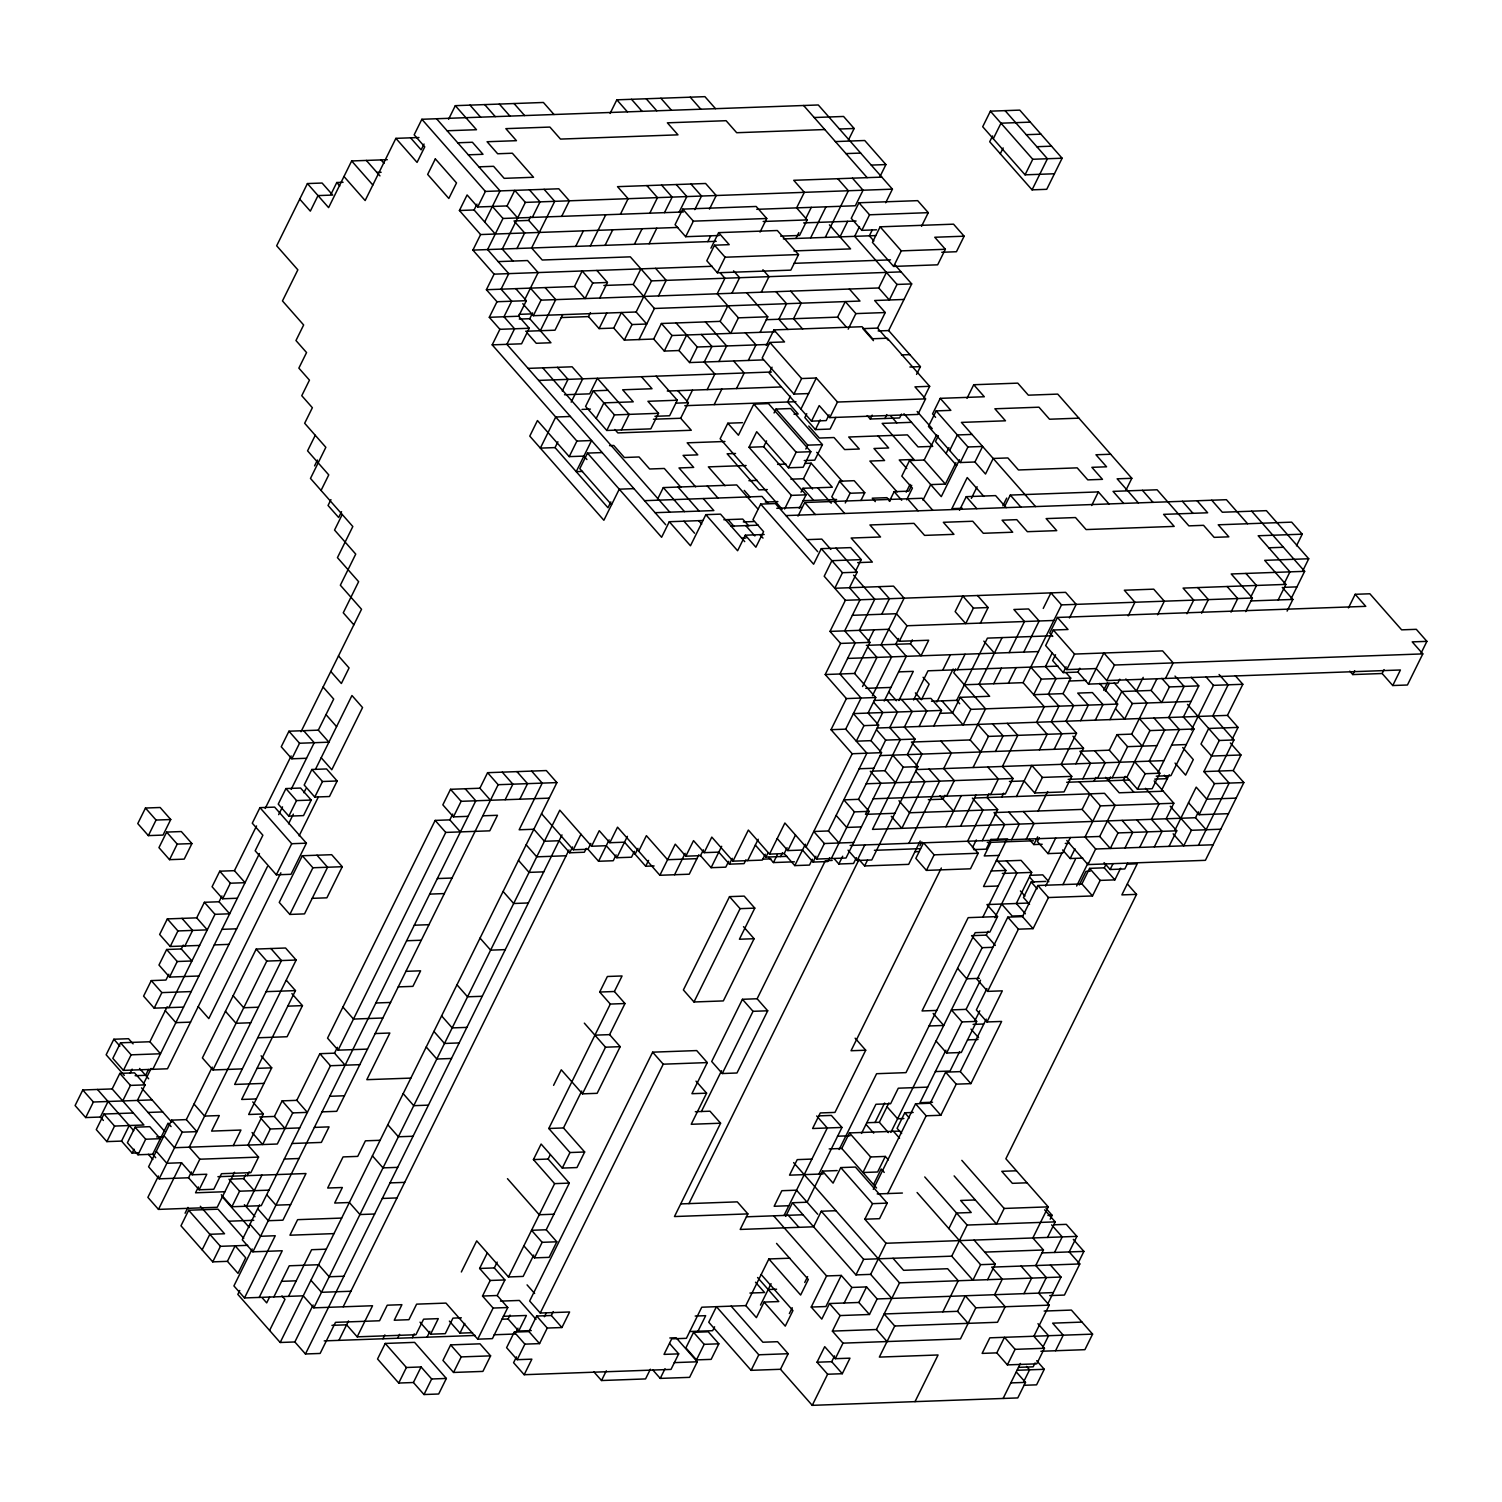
<?xml version="1.0" encoding="UTF-8"?>
<svg xmlns="http://www.w3.org/2000/svg" width="1502" height="1502" viewBox="0 0 1502 1502"><rect width="100%" height="100%" fill="white"/><g stroke="black" fill="none" stroke-linecap="round" stroke-linejoin="round"><path stroke-width="1.5" d="M299.743 199.128L310.332 211.144L318.011 195.598L332.693 195.053L322.104 183.037L307.422 183.563L276.668 245.784L297.847 269.834L282.47 300.926L303.648 324.976L295.969 340.541L306.558 352.557L298.86 368.121L309.45 380.137L301.771 395.702L312.36 407.718L304.662 423.264L325.84 447.314L310.482 478.425L352.82 526.526L337.443 557.636L358.621 581.687L343.263 612.797L353.834 624.813M331.022 194.171L336.786 182.512L343.076 182.286M387.309 159.681L351.656 160.958L328.6 207.614L307.422 183.563M418.964 137.527L395.89 138.353L365.155 200.555L343.977 176.504M885.692 202.751L892.413 189.158L818.29 104.971L421.855 119.278L414.176 134.823L424.747 146.858L417.068 162.404L395.89 138.353M424.052 144.023L421.161 149.843L410.572 137.827M448.591 119.259L455.313 105.666L543.405 102.474L553.994 114.509M315.251 435.298L307.572 450.844L328.75 474.895L321.053 490.459M145.469 808.038L137.771 823.584L148.36 835.619L163.042 835.074L170.74 819.529L160.151 807.494L145.469 808.038L156.058 820.054L170.74 819.529M314.575 465.864L317.448 460.044M148.36 835.619L156.058 820.054M677.778 227.44L480.602 234.556L459.424 210.505L467.103 194.96L477.692 206.976L507.056 205.924L517.646 217.94M166.647 832.089L158.949 847.635L169.538 859.67L184.22 859.125L191.918 843.58L181.329 831.545L166.647 832.089L177.217 844.105L191.918 843.58M330.947 499.64L328.056 505.479L338.645 517.495L341.536 511.675M459.424 210.505L474.106 209.98L476.979 204.141M477.692 206.976L485.39 191.43L558.8 188.783L569.389 200.799L561.692 216.363M169.538 859.67L177.217 844.105M484.695 221.996L500.072 190.904L436.538 118.733M342.231 514.51L334.552 530.056L355.73 554.107L340.353 585.217L361.531 609.268L301.001 731.737M712.23 266.286L494.083 274.153L472.905 250.102L480.602 234.556M507.056 205.924L514.754 190.36L525.343 202.394L892.413 189.158M683.354 211.97L502.963 218.466L487.587 249.576L508.765 273.627L501.086 289.191L511.675 301.207L503.977 316.753L514.566 328.788L506.887 344.334L665.705 524.724M138.428 1152.879L132.138 1153.123L121.549 1141.088L106.867 1141.614L96.278 1129.598L103.957 1114.033L114.546 1126.068L143.91 1124.998L112.162 1088.931L82.779 1089.983L75.1 1105.547L85.689 1117.563L100.371 1117.037L103.394 1120.473M167.342 918.905L177.931 930.94L207.295 929.869L196.706 917.853L167.342 918.905L159.644 934.469L170.233 946.485L199.616 945.434M525.343 202.394L502.269 249.05L512.858 261.066M133.077 1043.871L128.534 1038.708L113.852 1039.234L106.154 1054.798L124.309 1075.413M496.993 301.733L489.295 317.298L518.659 316.227L526.357 300.682L496.993 301.733L486.404 289.717L494.083 274.153M120.535 1042.801L131.125 1054.836L160.489 1053.766L149.9 1041.75L120.535 1042.801L112.838 1058.347L123.427 1070.382L167.473 1068.786L267.412 866.598M168.844 974.235L165.952 980.055L151.27 980.599L143.591 996.145L154.18 1008.161L183.544 1007.11M166.647 949.489L177.236 961.505L191.918 960.98L181.329 948.964L166.647 949.489L158.968 965.035L169.557 977.07L198.921 976M516.951 248.525L524.649 232.96L514.059 220.944L528.742 220.418L530.657 216.532M85.689 1117.563L93.368 1102.017L152.115 1099.896M170.233 946.485L177.931 930.94M532.328 217.414L540.025 201.869L529.436 189.834M112.162 1088.931L119.841 1073.386L134.523 1072.841L145.112 1084.876L137.414 1100.422L164.657 1131.344M181.329 948.964L183.263 945.077M196.706 917.853L204.385 902.289L219.067 901.763L229.656 913.798L214.974 914.324L204.385 902.289M219.761 871.198L230.35 883.214L245.033 882.688L234.443 870.672L219.761 871.198L212.082 886.743L222.671 898.778L237.354 898.234M288.947 731.211L299.536 743.246L328.9 742.176L318.311 730.16L288.947 731.211L281.25 746.776L291.839 758.792L306.521 758.266M100.371 1117.037L108.05 1101.492M123.427 1070.382L131.125 1054.836M154.18 1008.161L161.859 992.615L191.223 991.564M169.557 977.07L177.236 961.505M184.915 945.96L192.613 930.414L182.024 918.379M259.959 807.644L252.28 823.19L262.869 835.225L255.171 850.77L276.349 874.821L291.031 874.295L306.408 843.185L274.641 807.118L259.959 807.644L291.726 843.711L306.408 843.185M130.223 1073.01L132.138 1069.124M492.205 344.859L499.884 329.313L529.248 328.262L521.57 343.808L492.205 344.859L576.899 441.081L591.581 440.537L576.224 471.647L582.513 471.421M149.9 1041.75L167.191 1006.753M219.067 901.763L221.958 895.943M234.443 870.672L256.542 825.95M265.197 808.452L291.144 755.957M610.094 113.439L616.834 99.827L704.926 96.654L715.515 108.67M122.732 1100.947L130.43 1085.402L145.112 1084.876M168.862 1007.635L214.974 914.324M222.671 898.778L230.35 883.214M291.839 758.792L299.536 743.246M106.867 1141.614L114.546 1126.068M524.686 299.78L538.129 272.575L527.54 260.541L498.176 261.611M285.924 788.569L278.245 804.114L288.835 816.149L303.517 815.605L311.196 800.059L300.607 788.043L285.924 788.569L296.514 800.585L311.196 800.059M148.491 1069.48L145.619 1075.319L135.124 1075.695M143.441 1083.975L151.12 1068.429M318.311 730.16L333.688 699.05L323.099 687.034M152.791 1069.33L259.452 853.53M278.659 814.647L282.507 806.874M291.163 789.376L314.218 742.72L303.629 730.685M121.549 1141.088L129.228 1125.542M519.279 319.081L529.755 318.706L532.647 312.867M522.771 303.667L533.341 315.702L541.039 300.156L878.745 287.971L889.334 299.987L897.013 284.441L911.695 283.916L888.64 330.571L878.163 330.947M135.086 1127.195L145.675 1139.229L160.357 1138.685L149.768 1126.669L135.086 1127.195L127.407 1142.74L137.996 1154.775L152.678 1154.249L155.701 1157.685M288.835 816.149L296.514 800.585M311.89 769.475L304.193 785.039L314.782 797.055L329.464 796.529L337.161 780.984L326.572 768.949L311.89 769.475L322.479 781.509L337.161 780.984M288.553 823.828L293.341 814.122M303.911 792.737L305.845 788.85M315.439 769.399L351.956 695.52L362.545 707.555L331.792 769.756L321.221 757.74M575.698 246.403L583.377 230.839M132.138 1153.123L134.054 1149.218M540.345 330.722L555.721 299.611L545.132 287.595M137.996 1154.775L145.675 1139.229M276.349 874.821L291.726 843.711M314.782 797.055L322.479 781.509M590.38 245.877L605.757 214.767M280.874 872.793L208.816 1018.6L198.226 1006.584M299.123 835.863L318.349 796.98M486.404 289.717L574.496 286.525L582.175 270.98L592.764 283.014L607.446 282.47L599.767 298.034M562.724 314.65L555.027 330.196L525.662 331.247M152.678 1154.249L168.055 1123.139L171.078 1126.575M171.641 1120.135L182.23 1132.17L196.912 1131.644L186.323 1119.61L171.641 1120.135L148.585 1166.791L159.174 1178.826L188.539 1177.775L199.128 1189.791L213.81 1189.265L221.489 1173.7L250.853 1172.649L258.551 1157.103L247.961 1145.068L263.338 1113.958L252.749 1101.942M264.014 1083.393L234.65 1084.444L296.157 960.022L285.568 948.006L256.204 949.057L202.394 1057.934L212.984 1069.95L242.348 1068.898M312.209 898.346L326.892 897.82L342.268 866.71L331.679 854.694L302.315 855.746L279.259 902.402L289.848 914.436L304.53 913.892L327.586 867.236L316.997 855.22M605.062 245.333L612.741 229.787M620.439 214.242L628.118 198.677L617.529 186.661L705.621 183.488L716.21 195.504L709.488 209.116M592.764 283.014L585.085 298.56L574.496 286.525M158.461 1175.991L147.891 1197.376L158.48 1209.392L217.208 1207.289L234.5 1172.292M186.323 1119.61L212.27 1067.115M159.174 1178.826L182.23 1132.17M212.984 1069.95L266.793 961.092L296.157 960.022M289.848 914.436L312.904 867.762L342.268 866.71M561.222 317.56L588.484 316.584L590.417 312.698M634.426 244.282L642.105 228.736M649.803 213.171L657.482 197.626L646.893 185.591M562.255 391.027L568.019 379.349L557.43 367.333M158.48 1209.392L181.535 1162.736L192.125 1174.771L206.807 1174.245L199.128 1189.791M588.484 316.584L599.073 328.6L606.77 313.054M649.108 243.756L656.787 228.191M664.485 212.646L672.164 197.1L661.575 185.065M571.173 402.16L582.701 378.823L572.112 366.807L528.066 368.384M188.539 1177.775L191.411 1171.936M192.125 1174.771L199.822 1159.206L258.551 1157.103M603.86 285.474L633.224 284.422L640.922 268.858M599.073 328.6L613.755 328.074L621.452 312.529L632.042 324.545L646.724 324.019L636.135 311.984L533.341 315.702M570.422 416.486L555.721 417.012L540.363 448.122L555.045 447.596L557.918 441.757M679.167 212.12L686.846 196.555L676.257 184.539M185.084 1213.241L187.957 1207.401M198.414 1186.956L195.542 1192.795L224.906 1191.724M286.375 980.299L295.462 990.607L241.653 1099.464L256.335 1098.938M760.031 232.097L766.752 218.503L756.163 206.469L682.753 209.116L675.074 224.68L685.663 236.696L719.214 235.495M607.972 390.313L593.29 390.858L585.592 406.404L606.77 430.454L650.817 428.859L658.514 413.313L647.925 401.297L677.289 400.227L669.61 415.772L654.928 416.317M243.737 1238.399L218.034 1209.185L188.67 1210.236L180.972 1225.801L212.74 1261.868L227.422 1261.342L238.011 1273.377L245.708 1257.812L235.119 1245.796L227.422 1261.342M636.135 311.984L651.511 280.893L901.106 271.881M613.755 328.074L624.344 340.109L632.042 324.545M633.938 488.638L619.256 489.183L603.879 520.274L529.774 436.106L537.453 420.541L569.22 456.627L576.899 441.081M694.806 209.642L701.528 196.03L690.939 184.014M233.279 1145.594L240.958 1130.048L211.594 1131.1L219.292 1115.554L204.591 1116.08L194.021 1104.064M261.123 1055.812L271.712 1067.828L248.656 1114.503L263.338 1113.958M291.876 993.592L302.446 1005.627L287.089 1036.737L257.724 1037.788M685.663 236.696L693.342 221.151L766.752 218.503M596.181 418.438L603.879 402.874L633.243 401.823L622.654 389.788L652.018 388.736L641.429 376.702M658.496 295.913L666.193 280.367L655.604 268.332M639.026 339.565L654.403 308.473L859.97 301.057L849.381 289.022M602.171 452.571L587.489 453.097L579.81 468.643L611.577 504.728M606.77 430.454L614.468 414.909L658.514 413.313M202.15 1249.852L209.848 1234.287L224.53 1233.762L200.329 1206.275M624.344 340.109L653.708 339.039L661.406 323.493L720.134 321.372L730.723 333.388L738.402 317.842L767.766 316.791L760.087 332.336M231.083 1179.108L243.681 1178.638L245.596 1174.752M259.733 1116.962L274.415 1116.437L282.113 1100.872L296.795 1100.346L307.384 1112.381L292.702 1112.907L282.113 1100.872M707.836 241.634L710.728 235.795M221.301 1194.728L231.89 1206.744L239.588 1191.199L268.952 1190.147M247.267 1175.653L249.182 1171.767M299.687 1127.927L270.322 1128.997L262.643 1144.543L252.054 1132.508M710.934 248.187L718.613 232.641L777.341 230.519L798.52 254.57L790.841 270.135L717.412 272.782L706.822 260.747L714.52 245.201L729.202 244.657L718.613 232.641M621.452 429.929L629.15 414.364L597.383 378.297L589.685 393.843L564.527 394.763M212.74 1261.868L220.437 1246.322L247.699 1245.346M653.708 339.039L664.297 351.074L671.995 335.509L774.769 331.811M296.795 1100.346L319.851 1053.691L334.533 1053.165L345.122 1065.181M460.419 831.901L449.83 819.867L435.148 820.411L327.549 1038.145L338.119 1050.161L367.502 1049.109M490.478 800.266L479.889 788.231L450.525 789.301L442.846 804.847L453.435 816.881L468.117 816.337M246.572 1206.219L261.949 1175.108M292.702 1112.907L277.326 1144.017L174.551 1147.716L163.962 1135.7M664.297 351.074L678.979 350.529L686.677 334.984M717.412 272.782L725.109 257.217L798.52 254.57M259.583 1204.811L242.291 1239.788L252.88 1251.823L282.245 1250.753L259.189 1297.428M334.533 1053.165L337.424 1047.326M449.83 819.867L452.722 814.046M359.804 1064.655L330.44 1065.725L261.254 1205.693L231.89 1206.744M338.119 1050.161L445.737 832.427L489.783 830.831L497.481 815.286L482.799 815.811M453.435 816.881L461.114 801.317L549.206 798.144M610.863 501.893L607.972 507.732L555.045 447.596M678.979 350.529L689.568 362.564L697.266 347.018L768.573 344.446M252.167 1248.988L233.918 1285.919L244.507 1297.953L303.235 1295.832L313.824 1307.848L372.552 1305.745L357.194 1336.836L346.605 1324.82L331.923 1325.346M479.889 788.231L487.587 772.685L546.315 770.564L556.904 782.598L280.179 1342.488L237.823 1294.386L239.757 1290.5M252.88 1251.823L475.796 800.791L465.207 788.775M731.906 293.265L739.604 277.701L733.558 270.829M720.134 321.372L727.813 305.826M686.714 401.804L692.478 390.144M244.507 1297.953L275.26 1235.733L260.578 1236.277L249.989 1224.243M556.904 782.598L498.157 784.701L336.748 1111.311L322.066 1111.856M653.426 419.227L680.688 418.251L688.385 402.705L677.796 390.67M718.932 361.513L726.63 345.948L705.452 321.897M707.16 389.619L714.839 374.054L704.25 362.038L711.948 346.474L701.359 334.458M505.16 799.74L512.858 784.175L502.269 772.159M657.538 499.246L663.302 487.587L736.731 484.939L757.89 508.99M761.289 292.195L768.968 276.65L762.922 269.778M269.571 1297.052L266.699 1302.891L262.155 1297.728M795.929 238.461L798.82 232.622M805.541 219.01L811.305 207.351M714.163 404.639L721.842 389.074M273.871 1296.883L289.248 1265.792L318.612 1264.722L329.201 1276.756L343.883 1276.231M519.842 799.195L527.54 783.65L516.951 771.634M881.824 177.123L793.732 180.296L804.321 192.331L796.623 207.877L807.212 219.912L799.533 235.457L780.646 236.133M848.386 140.155L854.15 128.496L843.561 116.461L814.197 117.531M748.296 360.442L755.994 344.897L745.405 332.862M269.59 1330.472L284.967 1299.361L281.944 1295.926M702.861 520.518L669.291 521.72L661.612 537.284L587.489 453.097M810.611 237.917L825.987 206.825M736.524 388.549L744.203 373.003L733.614 360.968M288.553 1296.357L311.609 1249.702L326.291 1249.176M742.514 422.682L727.832 423.226L720.153 438.772L782.167 509.216M766.264 345.46L773.943 329.896L862.054 326.723L872.643 338.757L887.325 338.213L929.663 386.314L923.899 397.992M773.943 329.896L784.532 341.93L769.85 342.456L762.171 358.02L793.938 394.087L808.62 393.562M825.293 237.391L848.367 190.735L837.778 178.719M799.308 508.446L806.048 494.834L791.366 495.378L749.01 447.277L756.689 431.712L788.456 467.798L803.138 467.272L810.836 451.708L768.48 403.606L753.797 404.132L738.421 435.242L727.832 423.226M772.047 367.201L769.174 373.04L811.512 421.142L826.194 420.598L829.085 414.777M839.993 236.865L847.672 221.32M280.179 1342.488L294.861 1341.962L313.111 1305.013M921.552 226.276L928.274 212.664L917.684 200.648L858.956 202.77L851.258 218.316L861.848 230.35L876.53 229.806M313.824 1307.848L559.795 810.179L591.563 846.246L606.245 845.72L616.834 857.736L631.516 857.21L634.407 851.371M744.729 541.621L720.528 514.135L705.846 514.66L690.469 545.77L669.291 521.72M880.153 176.241L885.917 164.563L864.739 140.512L835.375 141.582M859.463 226.614L854.676 236.34L897.013 284.441M294.861 1341.962L305.45 1353.978L561.992 834.905M861.848 230.35L869.545 214.786L928.274 212.664M774.056 412.956L775.971 409.07L790.653 408.544L822.42 444.63L814.741 460.175L804.246 460.551M749.01 447.277L763.692 446.732L766.564 440.912M872.23 229.975L869.358 235.814L873.882 240.958M790.446 396.152L787.574 401.992L798.163 414.008L793.957 414.158M793.938 394.087L801.617 378.542L816.299 377.997L837.478 402.048L925.57 398.875L917.891 414.439L829.799 417.612L819.21 405.578L811.512 421.142M343.188 1306.796L568.995 849.944M531.633 771.089L542.222 783.124L519.148 829.78L533.83 829.254L544.419 841.27L559.101 840.745L569.69 852.779L572.581 846.94M964.134 236.189L953.545 224.174L880.134 226.821L872.437 242.366L893.615 266.417L937.661 264.821L945.359 249.276L934.77 237.26L964.134 236.189L956.436 251.735L941.754 252.28M541.527 813.69L573.295 849.775L580.974 834.23M766.283 319.701L837.59 317.129L845.288 301.583L855.877 313.599L885.241 312.547L877.543 328.093L862.861 328.638L873.451 340.654M338.908 1340.366L348.52 1320.934M800.923 409.107L816.299 377.997M586.306 848.348L584.372 852.235L569.69 852.779M573.295 849.775L587.977 849.25L590.849 843.411M591.563 846.246L599.242 830.7L609.831 842.716L624.513 842.19L645.691 866.241L654.083 865.941M764.18 534.505L745.292 535.2L737.613 550.746L705.846 514.66M817.708 551.666L775.351 503.564L760.669 504.09L752.99 519.636L763.579 531.67L755.882 547.216L745.292 535.2M848.179 329.163L855.877 313.599M806.762 413.688L804.828 417.575L815.417 429.591L830.099 429.065L835.882 417.406M788.456 467.798L796.135 452.233L810.836 451.708M878.745 287.971L886.424 272.406M587.977 849.25L598.566 861.266L609.136 839.881M893.615 266.417L901.294 250.872L945.359 249.276M609.831 842.716L617.529 827.17L659.885 875.272L689.249 874.202L698.843 854.769M805.823 449.042L807.738 445.155L822.42 444.63M815.417 429.591L820.223 419.884M784.626 508.99L791.366 495.378M829.799 417.612L837.478 402.048M616.12 854.901L613.248 860.74L598.566 861.266M790.878 479.176L803.457 478.725L811.136 463.179L832.315 487.23L802.95 488.281L801.035 492.168M616.834 857.736L627.404 836.351M382.954 1338.789L384.887 1334.902M992.597 135.912L989.705 141.751L1032.062 189.853L1046.744 189.308L1062.121 158.217L1019.764 110.115L990.4 111.167L982.702 126.731L1025.059 174.833L1054.423 173.763M385.225 1343.445L377.546 1358.991L398.725 1383.042L413.407 1382.516L423.996 1394.532L438.678 1394.006L446.357 1378.461L414.59 1342.375L385.225 1343.445L406.404 1367.496L421.086 1366.951L431.675 1378.986L446.357 1378.461M797.994 516.106L804.715 502.494L922.19 498.251L932.761 510.286M635.102 854.206L637.993 848.386M397.636 1338.244L399.57 1334.358M638.707 851.221L646.386 835.656L667.564 859.707L696.928 858.656M993.291 138.747L1000.989 123.202L1030.353 122.131M412.318 1337.719L414.252 1333.832M645.691 866.241L648.582 860.402M1000.294 153.767L1003.167 147.947M860.928 500.504L864.777 492.731L854.187 480.696L839.505 481.222L831.808 496.787L836.351 501.931M867.217 415.585L870.24 419.02L872.174 415.134M398.725 1383.042L406.404 1367.496M427.019 1337.193L429.891 1331.354M420.016 1322.173L430.605 1334.189L438.284 1318.643L423.602 1319.169L415.923 1334.734L357.194 1336.836M461.339 1271.987L476.716 1240.877L508.483 1276.963L523.165 1276.418L533.736 1255.034M553.581 1085.345L561.279 1069.799L582.457 1093.85L597.139 1093.325L620.195 1046.669L609.605 1034.634L594.923 1035.16M599.711 992.033L607.39 976.488L622.072 975.962L614.393 991.508L599.711 992.033L610.3 1004.068L624.982 1003.524L609.605 1034.634M884.941 418.495L886.856 414.608M659.885 875.272L675.243 844.162L685.832 856.196L700.514 855.652L711.103 867.687L725.785 867.161L728.677 861.322M855.483 571.286L861.247 559.626L850.658 547.61L821.294 548.662L813.615 564.208L760.669 504.09M845.288 502.982L850.094 493.257L864.777 492.731M413.407 1382.516L421.086 1366.951M916.558 374.411L920.407 366.638L888.64 330.571M901.538 414.064L899.623 417.95L870.24 419.02M490.215 1280.474L482.517 1296.038L497.2 1295.513L504.897 1279.948L490.215 1280.474L479.626 1268.458L487.305 1252.912M523.86 1245.853L534.449 1257.869L549.131 1257.343L556.81 1241.797L542.128 1242.323L531.539 1230.288L546.221 1229.763L569.296 1183.107L554.613 1183.632L533.435 1159.582L541.114 1144.036L562.292 1168.087L576.975 1167.561L584.653 1151.996L563.475 1127.946L548.793 1128.49L610.3 1004.068M674.567 874.746L685.137 853.361M685.832 856.196L693.53 840.632L704.119 852.667L718.801 852.122L729.39 864.157L744.072 863.631L745.987 859.745M1025.059 174.833L1032.756 159.268L1062.121 158.217M423.996 1394.532L431.675 1378.986M450.638 1344.891L442.959 1360.437L453.548 1372.452L482.912 1371.401L490.591 1355.855L480.002 1343.821L450.638 1344.891L461.227 1356.907L490.591 1355.855M449.38 1321.103L459.969 1333.138L464.775 1323.412M479.626 1268.458L494.308 1267.932L497.181 1262.093M533.435 1159.582L548.117 1159.056L550.032 1155.169M563.475 1127.946L581.743 1091.015M582.457 1093.85L605.513 1047.194L620.195 1046.669M700.514 855.652L703.405 849.832M704.119 852.667L711.798 837.102L732.976 861.153L762.34 860.102L765.231 854.262M878.651 725.09L863.969 725.635L856.29 741.181L870.972 740.655L878.651 725.09L868.062 713.075L875.76 697.51L846.396 698.58L831.019 729.69L845.701 729.146L861.078 698.054L839.9 674.004L855.276 642.894L844.687 630.859L860.064 599.767L849.475 587.733L857.154 572.187L842.472 572.713L834.793 588.258L893.521 586.137L904.11 598.172L881.054 644.827L891.625 656.862L872.418 695.745M1032.062 189.853L1047.438 158.743L1005.082 110.641M453.548 1372.452L461.227 1356.907M889.334 501.386L894.141 491.661L908.823 491.135L911.714 485.296M955.948 462.691L945.378 484.076L924.199 460.025L909.517 460.551L901.82 476.115L912.409 488.131L906.645 499.809M966.988 398.349L973.728 384.737L984.317 396.753L940.252 398.349L932.573 413.895L935.596 417.331M940.252 398.349L950.841 410.365L936.159 410.91L928.48 426.455L960.247 462.541L974.929 461.996L985.519 474.031L993.197 458.467L1007.88 457.941L1018.469 469.976L1077.197 467.854L1087.786 479.87L1102.468 479.345L1091.879 467.329L1106.561 466.803L1095.972 454.768L1110.654 454.242M477.73 1339.164L493.107 1308.054L507.789 1307.529L492.412 1338.639L477.73 1339.164L445.981 1303.098L416.617 1304.149L408.92 1319.695L394.237 1320.239L401.916 1304.675L387.234 1305.2L379.555 1320.765L335.509 1322.342L320.133 1353.452L305.45 1353.978M508.483 1276.963L554.613 1183.632M562.292 1168.087L569.971 1152.541L584.653 1151.996M711.103 867.687L721.673 846.302M840.594 643.419L825.218 674.529L854.582 673.459L869.958 642.368L840.594 643.419L830.005 631.403L845.382 600.293L1065.613 592.351L1076.202 604.367L1069.48 617.979M906.194 492.187L910.043 484.414M924.199 460.025L936.685 434.754M938.356 435.655L935.483 441.475L956.643 465.526M534.449 1257.869L542.128 1242.323M729.39 864.157L732.263 858.318M732.976 861.153L748.353 830.062L769.531 854.112L784.213 853.568L794.802 865.603L809.484 865.077L812.357 859.238M501.818 1319.225L508.108 1319L510.042 1315.095M922.998 500.166L930.696 484.602L945.378 484.076M946.053 453.51L948.945 447.671M949.658 450.506L957.337 434.96L972.019 434.416M835.976 1210.706L821.294 1211.232L813.615 1226.796L740.186 1229.443L747.883 1213.898L674.473 1216.545L720.585 1123.214L691.22 1124.285L706.597 1093.174L691.915 1093.7L707.292 1062.59L696.703 1050.574L652.638 1052.17L529.662 1301.014L540.251 1313.03L569.615 1311.978L561.936 1327.524L547.254 1328.05L539.556 1343.614L528.967 1331.579L514.285 1332.105L506.606 1347.669L517.195 1359.686L531.877 1359.16L524.179 1374.706L513.59 1362.689L516.481 1356.85M754.098 938.712L739.416 939.238L754.793 908.128L744.203 896.112L729.521 896.638L683.391 989.949L693.98 1001.984L723.344 1000.914L754.098 938.712L743.509 926.678M747.658 860.627L758.228 839.242M516.068 1332.067L517.983 1328.181M508.108 1319L518.697 1331.016L526.395 1315.47L503.32 1316.296M868.287 641.467L874.051 629.807M881.73 614.262L889.428 598.697L878.839 586.681M959.534 459.706L941.285 496.636L909.517 460.551M528.967 1331.579L536.665 1316.034L551.347 1315.508L561.936 1327.524M960.247 462.541L967.926 446.976L982.608 446.451L974.929 461.996M517.195 1359.686L524.874 1344.14L539.556 1343.614M540.251 1313.03L663.227 1064.186L707.292 1062.59M693.98 1001.984L740.092 908.654L754.793 908.128M755.337 845.082L765.926 857.098L767.86 853.211M769.531 854.112L784.889 823.002L816.656 859.069L846.02 858.017L869.095 811.362L858.506 799.327L843.824 799.871L854.413 811.887L869.095 811.362M544.4 1316.71L546.334 1312.823M768.893 857.417L773.436 862.561L777.285 854.788M551.347 1315.508L553.262 1311.603M862.542 686.545L876.943 657.388L867.874 647.08M780.608 856.572L782.542 852.685M784.213 853.568L787.086 847.748M777.21 838.548L787.799 850.583L795.478 835.018M959.496 510.286L966.237 496.674L995.601 495.604L1006.19 507.638M898.609 638.463L895.736 644.302L906.307 656.318L884.209 701.04M830.005 631.403L888.733 629.282L899.322 641.298L907.001 625.752L1053.841 620.457M971.343 498.42L977.107 486.742M794.802 865.603L805.372 844.218M806.067 847.053L852.197 753.741L881.561 752.671L858.506 799.327M866.354 645.353L910.419 643.776L912.334 639.89M876.98 724.208L882.744 712.549L873.676 702.241M742.439 999.299L711.704 1061.501L722.274 1073.536L736.975 1072.991L767.71 1010.79L757.121 998.755L742.439 999.299L753.028 1011.315L767.71 1010.79M787.799 850.583L802.481 850.038L813.07 862.073L815.962 856.234M853.718 842.472L824.354 843.523L813.765 831.488L828.447 830.963L866.879 753.197L845.701 729.146M816.656 859.069L824.354 843.523M898.891 700.514L913.31 671.356L898.628 671.882M701.396 1111.518L721.58 1070.701M757.121 998.755L825.349 860.74M879.89 751.789L885.654 740.111L915.018 739.059L907.339 754.605L917.929 766.64L871.798 859.951L857.116 860.477L848.048 850.17M722.274 1073.536L753.028 1011.315M1002.848 505.855L1006.697 498.082M829.667 857.661L827.752 861.547L813.07 862.073M1004.519 506.737L1010.283 495.078L1098.375 491.905L1108.964 503.921M831.338 858.543L854.413 811.887M913.591 699.988L927.992 670.812L1058.046 666.118M834.305 858.862L838.848 864.007L842.678 856.234M872.38 771.146L884.96 770.695L900.336 739.585L889.747 727.569L897.445 712.004L886.856 699.988M942.674 670.286L950.372 654.741M973.427 608.085L965.73 623.63L955.159 611.614L962.838 596.05L973.427 608.085L988.109 607.54L980.431 623.105M919.111 726.499L926.809 710.953L916.22 698.918M856.403 857.642L853.53 863.481L838.848 864.007M857.116 860.477L864.814 844.931M917.929 766.64L903.246 767.165L872.493 829.386L1195.517 817.726L1206.106 829.742M593.947 1371.946L601.513 1380.526L606.32 1370.8M688.949 1203.609L859.013 859.519M936.835 702.035L953.169 668.991M955.685 668.859L953.77 672.765L985.537 708.831L970.161 739.942L911.432 742.063L922.021 754.079L915.3 767.691M957.356 669.761L965.054 654.215M858.562 859.069L864.626 865.941L867.499 860.12M933.793 725.973L941.491 710.427L930.902 698.392L874.258 700.439M931.503 701.246L956.68 700.326L987.415 638.125L1052.451 635.778M1002.097 637.599L979.041 684.255L989.63 696.271L960.266 697.341L952.568 712.887L939.989 713.337M1109.997 719.627L1117.676 704.062L970.855 709.357L963.158 724.922L941.979 700.871M908.86 843.335L939.595 781.134L929.006 769.099M650.366 1369.223L645.56 1378.93L601.513 1380.526M993.723 683.729L1001.402 668.165M1009.1 652.619L1024.477 621.509L1013.888 609.493L1028.57 608.948L1039.159 620.983L1023.782 652.093M920.2 841.026L908.672 864.363L864.626 865.941M919.937 845.814L921.871 841.927M944.927 795.271L943.012 799.158L928.33 799.684M946.598 796.154L954.277 780.608L943.688 768.573L951.386 753.028L940.796 740.993M652.675 1369.824L660.242 1378.404L665.048 1368.697M1091.654 505.517L1098.375 491.905M1043.252 608.423L1050.931 592.877L1061.52 604.893L1252.405 598.021L1245.684 611.614M1008.405 683.185L1016.084 667.639M669.629 1343.558L678.697 1353.865L671.018 1369.411L524.179 1374.706M693.567 1332.312L685.888 1347.876L696.477 1359.892L711.159 1359.366L718.838 1343.802L708.249 1331.786L693.567 1332.312L704.156 1344.346L718.838 1343.802M973.071 767.522L988.429 736.412L1076.54 733.239L1061.163 764.33L1071.752 776.365L1064.054 791.911L1034.69 792.981L1024.101 780.946L1009.419 781.472M945.903 826.738L961.28 795.628M697.979 1331.223L705.677 1315.677L695.182 1316.052M926.434 870.39L934.131 854.845L978.178 853.249L970.48 868.794L926.434 870.39L915.845 858.374L923.542 842.81L934.131 854.845M964.359 684.781L1023.087 682.659L1061.52 604.893M1348.458 607.916L1355.179 594.304L1365.769 606.339L1057.427 617.453L1049.748 632.999L1052.771 636.435M1057.427 617.453L1068.016 629.488L1053.334 630.014L1045.655 645.56L1066.814 669.61L1096.197 668.559L1106.767 680.575L1400.427 669.986L1392.748 685.532L1382.159 673.516L1352.795 674.567L1349.772 671.131M995.432 751.432L1003.111 735.886L992.522 723.851M1126.068 489.952L1131.832 478.293L1057.727 394.106L1028.363 395.176L1017.774 383.141L973.728 384.737M696.477 1359.892L704.156 1344.346M960.585 826.194L975.962 795.102M669.817 1337.982L676.125 1337.738L697.285 1361.788L689.606 1377.353L660.242 1378.404M714.595 1326.81L712.661 1330.697L689.587 1331.523M941.341 868.006L851.033 1050.743L865.715 1050.217L834.962 1112.419L820.28 1112.944L812.601 1128.509L841.965 1127.439L818.89 1174.113M1052.189 652.976L1045.467 666.588L1056.056 678.604L1048.358 694.168L1058.948 706.184L1051.269 721.73L1061.858 733.765L1054.16 749.31M1063.041 693.624L1070.738 678.078L1041.355 679.129L1033.676 694.694L1063.041 693.624L1073.63 705.658L1065.951 721.204L1076.54 733.239M1055.531 654.759L1052.639 660.58L1063.228 672.614L1077.91 672.089L1088.499 684.105L1117.863 683.053L1119.797 679.167M988.973 793.676L987.058 797.562L997.647 809.597L982.27 840.688M990.644 794.558L998.342 779.012L987.753 766.996M784.044 1215.456L827.283 1127.983L816.694 1115.948M785.715 1216.357L792.436 1202.745L807.118 1202.22L822.495 1171.109L837.177 1170.584M678.697 1353.865L664.015 1354.391L671.713 1338.845L686.395 1338.32L701.753 1307.209L745.818 1305.613L768.874 1258.958L789.845 1258.207M972.451 847.748L976.3 839.975M1001.74 797.036L1003.655 793.15M1063.228 672.614L1066.12 666.775M1007.204 723.326L1017.793 735.36L1002.435 766.452L1013.024 778.487L1005.326 794.032L873.188 798.801M1066.814 669.61L1074.512 654.065L1162.604 650.892L1173.193 662.908L1165.514 678.453M760.5 1305.088L771.07 1283.703M990.982 839.43L986.176 849.156L973.596 849.606M839.149 1149.518L876.605 1073.705L905.988 1072.635L975.155 932.667L989.837 932.141L997.535 916.577L986.945 904.561L1028.889 903.04M990.944 842.359L984.223 855.952L998.905 855.427M757.59 1277.507L778.768 1301.558L764.086 1302.084L756.407 1317.648L745.818 1305.613M829.179 1148.917L841.777 1148.467L849.456 1132.921L899.792 1131.1M1016.422 796.511L1031.799 765.4L1042.388 777.416L1071.752 776.365M1039.478 749.855L1047.176 734.29L1036.587 722.274L1044.265 706.71L1023.087 682.659M1077.91 672.089L1079.844 668.202M996.952 840.162L1004.631 824.617L994.042 812.582L1082.153 809.409L1092.743 821.425M887.213 1203.121L872.531 1203.665L864.833 1219.211L879.534 1218.685L887.213 1203.121L855.445 1167.054L840.763 1167.58L833.084 1183.125L822.495 1171.109M861.51 1133.428L875.929 1104.27L890.611 1103.745L898.29 1088.199L927.654 1087.129M1006.603 839.881L983.528 886.537L998.21 886.011M1011.635 839.637L1019.314 824.091L1008.724 812.056M1034.69 792.981L1042.388 777.416M1088.499 684.105L1103.876 652.995L1114.465 665.029L1422.807 653.896L1407.43 685.006L1392.748 685.532M751.113 1370.331L758.792 1354.785L788.156 1353.715L780.477 1369.28L751.113 1370.331L708.756 1322.229L716.435 1306.684L758.792 1354.785M875.028 1122.463L884.64 1103.012M1128.209 615.858L1134.93 602.246L1124.341 590.23L1153.724 589.159L1164.313 601.194L1157.573 614.806M866.748 1122.745L879.327 1122.294L888.94 1102.862M982.852 917.121L1005.908 870.447L996.821 860.139M1080.633 720.678L1088.312 705.133L1077.723 693.098L1092.405 692.572L1102.994 704.588L1095.315 720.153M789.357 1313.593L792.23 1307.754M804.734 1282.483L807.607 1276.644M1038.107 811.005L1047.701 791.554M1026.317 839.111L1033.996 823.547L1023.425 811.531M885.316 1156.427L870.634 1156.972L862.955 1172.518L877.637 1171.992L885.316 1156.427L888.339 1159.863M1106.767 680.575L1114.465 665.029M1103.745 690.263L1107.594 682.49M1105.416 691.145L1109.265 683.372M992.634 947.311L982.158 947.687L971.569 935.671L986.251 935.126L988.166 931.24M994.906 917.628L1017.004 872.925L1006.415 860.89M890.874 1132.377L982.158 947.687M1029.283 839.411L1033.827 844.575L1037.657 836.802M1039.328 837.684L1037.413 841.571L1048.002 853.605L1062.684 853.061L1070.363 837.515M1075.845 763.805L1083.524 748.259L1072.935 736.224M913.178 1112.475L904.786 1112.775L897.107 1128.321L901.632 1133.484M877.13 1298.948L869.451 1314.494L858.862 1302.478L829.498 1303.529L821.801 1319.094L811.23 1307.059L826.588 1275.949L841.27 1275.423L851.859 1287.458L866.541 1286.914L877.13 1298.948L1053.334 1292.584M873.526 1184.534L881.223 1168.988L884.246 1172.424M873.282 1189.321L915.563 1103.782L930.245 1103.257L940.834 1115.273L956.211 1084.162L970.893 1083.637L1001.627 1021.435L986.945 1021.961L976.356 1009.926L986.927 988.541M1120.623 868.194L1114.859 879.872L1100.177 880.397L1092.498 895.943L1048.452 897.539L1033.076 928.649L1022.486 916.614L1007.804 917.14L977.051 979.36L987.64 991.376L1002.322 990.851L986.945 1021.961M995.92 861.284L1021.097 860.364L1031.686 872.399L1016.31 903.491L1025.378 913.798M1116.005 703.18L1121.769 691.502L1151.133 690.451L1161.722 702.485L1169.42 686.921L1198.784 685.87L1183.407 716.98L1193.996 728.996L1170.94 775.652L1156.258 776.177M945.922 1050.198L919.975 1102.693L932.554 1102.224M936.028 1040.999L946.617 1053.033L961.299 1052.508L976.676 1021.398L961.993 1021.923L951.404 1009.907L966.086 1009.363L980.506 980.205M946.617 1053.033L961.993 1021.923M1045.861 881.411L1031.179 881.956L1023.482 897.501L1029.546 904.373M1082.848 778.825L1090.527 763.279L1079.938 751.263L1109.302 750.193L1119.891 762.227M1048.002 853.605L1055.681 838.041M841.27 1275.423L825.912 1306.533L811.23 1307.059M930.245 1103.257L945.622 1072.146L960.304 1071.621L970.893 1083.637M1022.486 916.614L1037.863 885.504L1081.909 883.927L1092.498 895.943M887.72 1193.564L926.152 1115.798L940.834 1115.273M987.64 991.376L1018.394 929.175L1033.076 928.649M1136.451 690.976L1143.191 677.364M959.628 1051.607L950.034 1071.057L935.352 1071.583M975.005 1020.496L979.811 1010.79M1093.925 781.303L1095.859 777.416M1109.302 750.193L1116.981 734.647L1131.682 734.121L1142.252 746.137M1191.086 701.415L1132.358 703.537L1124.679 719.082L1115.611 708.775M1082.153 809.409L1089.832 793.863M1097.53 778.299L1105.209 762.753L1094.62 750.718M1045.599 886.199L1061.933 853.155M792.436 1202.745L855.952 1274.898L863.65 1259.333L951.742 1256.16L972.921 1280.211L980.599 1264.665L995.3 1264.14L987.603 1279.685M844.18 1303.004L851.859 1287.458M960.304 1071.621L986.232 1019.126M817.032 1362.22L824.711 1346.656L835.3 1358.69L849.982 1358.165L842.303 1373.71L827.621 1374.236L817.032 1362.22L831.714 1361.694L842.303 1373.71M1040.867 1351.274L1084.913 1349.678L1092.592 1334.133L989.818 1337.831L982.12 1353.396L996.821 1352.87L1007.391 1364.886L1036.774 1363.835L1044.453 1348.27L1033.864 1336.254L1049.241 1305.144L975.831 1307.791L960.454 1338.902L842.979 1343.145L832.39 1331.11L840.087 1315.564L869.451 1314.494M1186.937 613.736L1193.677 600.124L1183.088 588.108L1285.862 584.391L1278.183 599.955M1151.133 690.451L1156.916 678.791M1062.609 849.944L1070.175 858.543L1074.981 848.818M1108.607 780.777L1110.541 776.891M1131.682 734.121L1147.04 703.011L1125.862 678.96M1112.212 777.773L1127.57 746.663L1156.953 745.612M1169.044 846.358L1176.742 830.813L1166.153 818.778L1173.832 803.232L1100.422 805.879L1085.045 836.99L1095.634 849.005L1213.109 844.781M1062.928 884.622L1075.413 859.351M855.952 1274.898L870.653 1274.372L886.011 1243.262L1076.896 1236.371L1069.217 1251.936L1079.807 1263.952L1064.43 1295.062L1049.748 1295.588M858.862 1302.478L866.541 1286.914M831.714 1361.694L834.586 1355.855M1201.619 613.21L1208.359 599.598L1197.77 587.582M780.477 1369.28L812.244 1405.346L827.621 1374.236M835.3 1358.69L842.979 1343.145M1125.223 776.346L1123.289 780.233L1133.879 792.267M1068.147 779.369L1126.894 777.247L1149.95 730.592L1193.996 728.996M850.113 845.457L1099.727 836.464L1115.104 805.354L1104.514 793.319L974.46 798.013M1076.634 886.03L1088.18 862.692M1066.777 840.519L1087.955 864.57L1095.634 849.005M1079.281 884.978L1086.002 871.367L1090.189 871.216M1081.909 883.927L1089.588 868.363L1104.27 867.837L1114.859 879.872M1137.483 789.263L1145.162 773.718L1159.844 773.192L1152.165 788.738L1137.483 789.263L1126.894 777.247M1176.742 830.813L1118.014 832.934L1110.316 848.48L1099.727 836.464M1104.27 867.837L1106.204 863.95M832.39 1331.11L876.455 1329.514L899.51 1282.858L1061.013 1277.038L1047.57 1304.262M1231.002 612.159L1237.723 598.547L1227.134 586.512M1104.083 862.636L1110.128 869.508L1113.02 863.669M1158.173 772.291L1179.314 729.521L1168.725 717.505L1184.102 686.395L1175.015 676.088M1124.998 847.954L1132.696 832.408L1122.107 820.374M1250.734 597.12L1256.498 585.461L1245.909 573.426M1079.807 1263.952L991.696 1267.125L1002.285 1279.16L994.606 1294.705L1005.195 1306.74L997.497 1322.286L894.723 1326.003L879.346 1357.095L938.074 1354.973L915.018 1401.648M1161.572 790.315L1169.269 774.769M1191.368 730.047L1213.466 685.344L1242.83 684.274L1227.453 715.384L877.168 728.019M1127.702 863.143L1124.81 868.963L1110.128 869.508M948.851 1228.58L956.53 1213.034L971.212 1212.508L960.623 1200.473L975.305 1199.948M1139.68 847.428L1147.378 831.864L1136.789 819.848M1296.47 545.846L1302.234 534.186L1291.664 522.152L1218.235 524.799L1228.824 536.834L1214.142 537.359L1203.553 525.325L1188.871 525.869L1157.103 489.783L1113.057 491.379L1123.646 503.395M951.742 1256.16L967.119 1225.05L1055.211 1221.877L1047.532 1237.441M1284.191 583.508L1289.955 571.849L1258.188 535.763L1302.234 534.186M1154.362 846.884L1162.06 831.338L1151.471 819.322L1159.15 803.758L1145.538 788.306M1127.458 884.058L1136.545 894.366L1005.871 1158.755L1048.227 1206.857L1032.85 1237.967L1043.439 1249.983L1035.742 1265.548L1046.331 1277.564L1038.652 1293.128L1049.241 1305.144M1302.966 570.422L1308.73 558.763L1266.393 510.661L1222.328 512.238L1211.738 500.222M1175.071 829.911L1196.212 787.142L1206.801 799.177L1236.165 798.125M1087.955 864.57L1205.411 860.327L1243.844 782.561L1214.48 783.631L1203.891 771.596L1219.267 740.486L1233.949 739.96L1218.573 771.07L1229.162 783.086L1198.427 845.307M1291.194 598.528L1304.637 571.323L1251.692 511.187M1287.101 611.089L1292.865 599.429L1282.276 587.395M942.862 1311.847L958.238 1280.737L947.649 1268.721L903.603 1270.316L893.014 1258.282M1232.278 739.078L1238.042 727.4L1227.453 715.384M1195.517 817.726L1198.408 811.887M1048.227 1206.857L1004.162 1208.453L996.483 1223.999L954.127 1175.897M1220.788 829.217L1191.424 830.287L1183.745 845.833L1173.156 833.817M1188.514 802.706L1199.103 814.722L1214.48 783.631M894.723 1326.003L884.134 1313.968L957.544 1311.321L965.242 1295.775L975.831 1307.791M1203.891 771.596L1233.255 770.545L1240.952 754.98L1230.363 742.964M1050.198 1219.211L1052.132 1215.325L1046.087 1208.453M1023.97 1293.654L1031.649 1278.089L1021.06 1266.073M996.821 1352.87L1004.5 1337.306L1015.089 1349.34L1044.453 1348.27M1054.535 1252.461L1062.214 1236.897L1051.625 1224.881M1007.391 1364.886L1015.089 1349.34M1352.795 674.567L1354.71 670.681M1003.111 1398.456L1020.421 1363.459M1078.136 1263.069L1083.9 1251.391L1073.31 1239.375M1023.82 1381.483L1029.583 1369.824L1026.561 1366.388M1016.403 1372.077L1025.491 1382.384L1017.793 1397.93L812.244 1405.346M1035.103 1362.934L1033.169 1366.82L1018.487 1367.364M1042.782 1347.388L1048.546 1335.729L1037.957 1323.694M1382.159 673.516L1384.074 669.629M1036.699 1360.699L1044.265 1369.298L1036.587 1384.844L1023.988 1385.295M1055.549 1350.749L1063.228 1335.184L1052.639 1323.168L1082.003 1322.098M1421.136 653.013L1426.9 641.354L1416.311 629.319L1401.629 629.845L1369.862 593.778L1355.179 594.304M447.127 130.768L476.491 129.716L455.313 105.666M457.716 142.784L472.398 142.258L482.987 154.293L468.305 154.819M824.786 129.547L736.693 132.72L726.104 120.704L667.376 122.826L677.965 134.842L560.49 139.085L549.901 127.069L505.855 128.646L516.444 140.681L487.08 141.732L497.669 153.767L512.351 153.223L533.529 177.274L504.165 178.344L493.576 166.309L478.894 166.835M839.468 129.022L854.15 128.496M1026.26 134.692L1040.942 134.166M845.964 153.598L860.646 153.073M1036.849 146.708L1051.531 146.182M376.927 172.448L381.132 172.298M871.235 165.107L885.917 164.563M756.764 209.322L855.351 205.755L863.049 190.21L852.46 178.175M763.166 221.489L807.212 219.912M803.626 222.897L856.065 221.019M472.905 250.102L716.229 241.334M783.349 238.912L875.647 235.589M793.938 250.928L850.564 248.9L829.404 224.849M794.032 263.338L890.517 259.865M904.016 299.461L874.652 300.513L885.241 312.547M519.091 314.35L531.689 313.899M689.568 362.564L762.997 359.917M901.425 354.923L909.818 354.622M538.655 380.419L771.484 372.008M909.912 367.014L920.407 366.638M667.301 391.046L780.571 386.972M929.663 386.314L914.981 386.859L925.57 398.875M675.787 403.156L688.385 402.705M582.006 409.408L590.399 409.107M684.781 405.69L795.966 401.691M911.526 422.325L882.162 423.395L913.929 459.462L899.247 459.988L906.795 468.586M1078.905 418.157L1049.541 419.227L1038.952 407.192L994.887 408.788L1005.476 420.804L961.43 422.4L1035.554 506.587M609.568 445.625L613.774 445.474L624.363 457.509L639.045 456.965L649.634 469L664.316 468.474L680.95 487.361M724.94 441.475L687.184 442.827L697.773 454.862L683.091 455.388L693.68 467.404L678.998 467.948L695.633 486.836M569.22 456.627L583.903 456.101L586.925 459.537M735.529 453.491L727.137 453.792L758.904 489.877L767.297 489.577M746.118 465.526L708.362 466.878L724.997 485.784M777.585 464.381L785.978 464.08M804.847 463.405L811.136 463.179M748.916 480.696L757.308 480.396M1131.832 478.293L1117.15 478.819L1138.328 502.87M644.527 500.673L761.983 496.43L768.048 503.301M765.288 502.043L777.886 501.593M803.044 500.692L836.614 499.471M655.116 512.689L713.844 510.567L703.255 498.551M776.778 508.314L801.955 507.394M962.35 508.277L951.874 508.652L967.232 477.561L983.885 496.449M785.94 515.58L1226.421 499.697L1247.599 523.747M723.833 519.748L742.72 519.072L748.766 525.944M743.321 521.926L753.797 521.551M731.117 526.169L758.379 525.174M741.706 538.185L745.893 538.035M807.118 539.631L821.801 539.105L830.869 549.413M861.247 559.626L831.883 560.678L824.204 576.242L845.382 600.293M857.661 562.63L872.343 562.086L851.165 538.035L880.529 536.984L869.94 524.968L913.986 523.372L924.575 535.388L953.939 534.337L943.35 522.302L972.733 521.25L983.303 533.285L1012.686 532.215L1002.097 520.199L1016.779 519.654L1027.368 531.689L1056.732 530.638L1046.143 518.603L1075.507 517.552L1086.096 529.568L1174.188 526.395L1163.599 514.36L1207.646 512.783L1197.056 500.748M1268.777 547.798L1283.459 547.272M1308.73 558.763L1264.684 560.34L1285.862 584.391M1304.637 571.323L1231.227 573.971L1252.405 598.021M1284.36 587.32L1296.958 586.869M852.366 615.313L896.412 613.717L907.001 625.752M1250.903 600.931L1292.865 599.429M899.322 641.298L928.687 640.246L921.008 655.792L910.419 643.776M847.579 658.439L1038.464 651.568M1426.9 641.354L1412.218 641.88L1422.807 653.896M865.772 688.348L890.949 687.428M1069.236 681.007L1086.021 680.387M941.491 710.427L853.38 713.6L863.969 725.635M1238.042 727.4L1208.678 728.47L1200.999 744.016L1211.588 756.05L1240.952 754.98M880.059 755.6L1083.524 748.259M1171.635 745.086L1186.317 744.541M859.182 768.761L873.864 768.235M916.427 769.568L1163.937 760.632M866.185 783.781L1013.024 778.487M1066.664 782.279L1129.598 780.007M1154.756 779.106L1167.354 778.656L1164.313 775.22M1163.243 791.216L1119.197 792.793L1105.585 777.341M894.854 813.295L865.49 814.347L880.867 783.255L870.278 771.221M997.647 809.597L909.536 812.77L898.966 800.735M861.397 826.907L846.715 827.433L836.126 815.417M1199.103 814.722L1228.467 813.671M990.869 839.449L1007.654 838.848M566.104 855.764L536.74 856.835L526.151 844.8M987.283 842.453L1033.432 840.782M874.408 850.32L920.557 848.649M1033.827 844.575L1042.2 844.274M1065.275 843.429L1069.48 843.279M765.926 857.098L786.917 856.347M914.868 851.728L919.055 851.578M762.565 859.163L770.939 858.862M773.436 862.561L794.408 861.81M825.875 860.684L832.164 860.439M543.743 871.855L529.061 872.38L518.472 860.364M437.364 878.557L452.046 878.032M1070.175 858.543L1082.773 858.074M1126.744 864.157L1137.239 863.781L1121.863 894.892L1136.545 894.366M991.226 870.991L1005.908 870.447M429.685 894.103L444.367 893.577M1002.322 873.451L1031.686 872.399M1030.184 875.309L1042.764 874.859L1048.828 881.73M528.366 902.965L513.684 903.491L503.095 891.456M221.977 929.344L236.659 928.818M414.308 925.213L428.99 924.688M997.535 916.577L968.17 917.647L922.04 1010.959L936.722 1010.433M1022.693 915.676L1012.217 916.051L1001.627 904.035M214.298 944.908L228.98 944.364M406.61 940.759L421.292 940.233M505.31 949.621L490.628 950.146L480.039 938.112M405.934 971.343L420.616 970.818L412.919 986.363L398.237 986.889M266.098 991.658L295.462 990.607M482.236 996.277L467.554 996.802L456.965 984.786M979.36 978.346L966.781 978.797L957.713 968.49M258.4 1007.222L243.718 1007.748L233.129 995.713M287.764 1006.152L302.446 1005.627M375.875 1002.979L390.558 1002.454M190.547 1022.13L175.865 1022.655L165.276 1010.639M250.721 1022.768L236.039 1023.294L225.45 1011.278M382.86 1017.999L353.496 1019.069L342.907 1007.035M466.878 1027.387L452.196 1027.912L441.607 1015.878M375.181 1033.545L389.863 1033.019L366.807 1079.675L410.853 1078.098M459.18 1042.932L444.498 1043.458L433.909 1031.442M929.043 1025.979L943.725 1025.453L933.136 1013.418M973.089 1024.402L983.566 1024.007M451.501 1058.478L436.819 1059.023L426.23 1046.988M967.495 1039.872L977.99 1039.497M257.03 1068.373L271.712 1067.828M329.745 1096.291L344.427 1095.765M103.957 1114.033L133.321 1112.982M148.003 1112.456L162.685 1111.931M428.445 1105.134L413.745 1105.679L403.174 1093.644M695.313 1111.724L709.995 1111.198L720.585 1123.214M314.369 1127.401L329.069 1126.876L321.372 1142.421L292.008 1143.491M156.602 1136.958L162.892 1136.732M818.778 1115.873L831.376 1115.423L841.965 1127.439M413.069 1136.244L398.387 1136.77L387.798 1124.754M903.885 1118.539L897.595 1118.765L887.006 1106.749M380.1 1140.3L365.418 1140.825L357.739 1156.39L343.057 1156.916L327.68 1188.026L342.362 1187.5L334.683 1203.046L349.365 1202.52L359.954 1214.536L374.636 1214.01M837.478 1136.207L850.057 1135.756M181.535 1162.736L166.853 1163.28L156.264 1151.245M284.329 1159.037L299.011 1158.511M397.692 1167.354L383.01 1167.88L372.421 1155.864M217.903 1176.704L305.995 1173.531L282.939 1220.187L268.257 1220.713L257.668 1208.697M811.906 1159.075L797.224 1159.619L789.526 1175.165L823.096 1173.944M389.994 1182.9L404.695 1182.374M1016.46 1170.79L1001.778 1171.316L1012.367 1183.332L1027.049 1182.806M382.315 1198.465L396.997 1197.92M290.618 1204.642L275.936 1205.167L266.868 1194.86M877.224 1193.94L902.402 1193.039M680.65 1203.909L737.294 1201.863L747.883 1213.898M228.623 1221.22L253.8 1220.3M341.667 1218.066L297.621 1219.662L289.942 1235.207L333.988 1233.611M553.919 1214.217L539.237 1214.743L507.469 1178.676M788.85 1205.731L774.15 1206.275L781.847 1190.711L796.529 1190.185L817.708 1214.236M746.381 1216.808L803.026 1214.761M1047.927 1215.475L1052.132 1215.325M1053.728 1224.806L1066.307 1224.355L1076.896 1236.371M984.711 1252.105L1043.439 1249.983M1041.937 1252.912L1083.9 1251.391M281.569 1281.337L296.251 1280.812M350.886 1291.251L321.522 1292.302L310.933 1280.286M768.179 1289.542L776.572 1289.223M500.504 1301.126L519.392 1300.45L536.026 1319.338M749.911 1293.053L764.593 1292.527L755.506 1282.22M461.358 1317.817L452.966 1318.118L445.287 1333.663L430.605 1334.189M1044.153 1311.058L1071.414 1310.082L1092.592 1334.133M459.969 1333.138L472.548 1332.687M518.697 1331.016L531.276 1330.565M324.225 1340.892L475.252 1335.447M494.139 1334.771L515.111 1334.02M674.21 1362.633L697.285 1361.788M1017.004 1370.275L1044.265 1369.298M1010.808 1382.91L1025.491 1382.384M990.4 111.167L1032.756 159.268M1182.374 501.274L1192.963 513.308M803.608 105.497L867.142 177.649M1142.421 490.309L1153.01 502.344M858.956 202.77L869.545 214.786M880.134 226.821L901.294 250.872M895.061 265.009L911.695 283.916M1235.264 675.693L1242.83 684.274M1219.08 674.492L1228.148 684.799L1212.771 715.91L1233.949 739.96M1205.899 676.745L1213.466 685.344M690.244 97.179L700.833 109.214M1191.217 677.271L1198.784 685.87M877.543 328.093L888.133 340.128M660.88 98.25L671.469 110.266M936.159 410.91L967.926 446.976M1010.283 495.078L1020.872 507.113M1187.5 704.419L1219.267 740.486M1161.853 678.341L1169.42 686.921M646.198 98.775L656.787 110.791M837.59 317.129L846.677 327.436M917.14 411.492L932.254 428.671M1233.255 770.545L1243.844 782.561M631.516 99.301L642.105 111.336M903.96 413.745L932.704 446.376L918.022 446.901L907.433 434.885L848.705 437.007L859.294 449.023L844.612 449.567L834.023 437.533L819.341 438.058L808.752 426.042M790.653 291.144L801.242 303.16L793.544 318.724L802.631 329.032M616.834 99.827L627.423 111.861M966.237 496.674L976.826 508.69M890.799 415.979L896.844 422.851M1182.712 747.545L1193.301 759.58L1185.622 775.126L1175.033 763.091M1154.043 718.031L1164.632 730.047L1149.255 761.157L1159.844 773.192M775.971 291.67L786.56 303.704L778.862 319.25L787.949 329.558M1114.221 682.922L1132.358 703.537M1139.361 718.557L1149.95 730.592M682.753 209.116L693.342 221.151M714.52 245.201L725.109 257.217M1053.334 630.014L1074.512 654.065M1099.52 683.448L1117.676 704.062M878.069 435.937L888.658 447.971L873.976 448.497L884.565 460.532L869.883 461.058L897.107 491.98M746.607 292.74L767.766 316.791M720.378 273.082L724.922 278.245L717.224 293.791L738.402 317.842M1066.195 672.915L1070.738 678.078M1116.981 734.647L1127.57 746.663M769.85 342.456L801.617 378.542M907.508 498.795L918.079 510.811M1154.174 780.909L1173.832 803.232M1134.573 761.683L1145.162 773.718M894.141 491.661L901.707 500.26M1170.246 806.236L1191.424 830.287M977.52 595.524L988.109 607.54M889.973 501.105L886.95 497.669L872.268 498.195L875.29 501.63M1030.785 667.113L1041.355 679.129M514.041 103.544L524.63 115.56M983.829 641.129L994.418 653.145M816.75 452.327L842.472 481.541M775.971 409.07L807.738 445.155M839.505 481.222L850.094 493.257M499.359 104.07L509.948 116.086M651.511 280.893L630.333 256.842L542.222 260.015L531.633 247.98L554.707 201.324L544.118 189.308M753.797 404.132L796.135 452.233M484.677 104.596L495.266 116.63M834.079 501.443L844.668 513.459M676.088 322.968L697.266 347.018M1079.243 781.829L1100.422 805.879M817.632 487.756L831.244 503.208M1107.425 820.899L1118.014 832.934M633.224 284.422L654.403 308.473M803.457 478.725L812.526 489.032M469.995 105.121L480.584 117.156M661.406 323.493L671.995 335.509M802.95 488.281L813.54 500.316M763.692 446.732L806.048 494.834M804.715 502.494L815.304 514.529M596.876 270.454L607.446 282.47M835.976 548.136L857.154 572.187M853.568 575.172L874.746 599.223L859.369 630.333L869.958 642.368M960.266 697.341L970.855 709.357M956.68 700.326L959.703 703.762M977.84 724.377L988.429 736.412M821.294 548.662L842.472 572.713M528.742 220.418L539.331 232.434M923.073 677.308L929.137 684.18L921.439 699.744L915.394 692.873M656.111 376.176L677.289 400.227M1089.588 868.363L1100.177 880.397M970.161 739.942L980.75 751.958M421.855 119.278L485.39 191.43M680.688 418.251L691.277 430.267L617.866 432.914L614.844 429.478M744.222 490.403L750.268 497.275M492.374 206.45L502.963 218.466M474.106 209.98L495.284 234.03M759.974 534.656L762.997 538.091M901.538 699.463L912.127 711.479L904.429 727.043L915.018 739.059M745.799 525.644L754.868 535.951M707.348 485.991L717.937 498.026M888.865 692.14L896.431 700.739M530.45 288.121L541.039 300.156M728.019 519.598L734.084 526.47M972.376 798.088L982.965 810.122L967.588 841.233L978.178 853.249M515.768 288.647L526.357 300.682M854.582 673.459L875.76 697.51M1037.863 885.504L1048.452 897.539M1029.602 877.112L1034.146 882.256M1031.179 881.956L1037.225 888.827M529.755 318.706L550.934 342.756L536.252 343.282L527.183 332.975M593.29 390.858L614.468 414.909M677.984 487.061L699.162 511.112M381.02 159.907L384.043 163.343M518.659 316.227L529.248 328.262M698.655 520.668L701.697 524.104M939.989 795.722L953.601 811.174M915.845 771.352L924.913 781.66L901.857 828.315L891.268 816.299M1020.402 890.949L1024.946 896.093M663.302 487.587L684.48 511.638M876.586 729.803L885.654 740.111M825.218 674.529L846.396 698.58M892.657 755.149L903.246 767.165M366.338 160.432L379.95 175.884M683.973 521.194L694.562 533.21M542.748 367.859L669.798 512.163M870.972 740.655L881.561 752.671M351.656 160.958L372.834 185.009M489.295 317.298L499.884 329.313M884.96 770.695L895.549 782.711M1007.804 917.14L1018.394 929.175M831.019 729.69L852.197 753.741M336.786 182.512L339.809 185.948M986.251 935.126L995.319 945.434M828.447 830.963L839.036 842.997M966.086 1009.363L976.676 1021.398M971.005 1029.114L978.572 1037.694M945.622 1072.146L956.211 1084.162M1044.622 1209.861L1055.211 1221.877M915.563 1103.782L926.152 1115.798M855.126 1038.182L865.715 1050.217M729.521 896.638L740.092 908.654M961.824 1160.351L1004.162 1208.453M1050.424 1265.003L1061.013 1277.038M904.786 1112.775L909.33 1117.92M893.502 1131.325L899.548 1138.197M879.327 1122.294L888.395 1132.602M924.763 1176.948L967.119 1225.05M974.122 1240.089L995.3 1264.14M866.147 1124.547L873.713 1133.128M917.084 1192.513L980.599 1264.665M849.456 1132.921L870.634 1156.972M841.777 1148.467L876.567 1187.969M840.763 1167.58L872.531 1203.665M487.587 772.685L498.157 784.701M957.544 1311.321L968.133 1323.337M864.833 1219.211L886.011 1243.262M793.619 1162.604L899.51 1282.858M338.476 655.923L349.065 667.939L341.367 683.504L330.778 671.469M450.525 789.301L461.114 801.317M821.294 1211.232L863.65 1259.333M870.653 1274.372L891.812 1298.423M696.008 1081.158L706.597 1093.174M614.393 991.508L624.982 1003.524M652.638 1052.17L663.227 1064.186M788.343 1215.306L798.933 1227.322M435.148 820.411L445.737 832.427M876.455 1329.514L887.044 1341.549M773.661 1215.831L826.588 1275.949M325.99 714.614L336.579 726.63M584.334 1023.144L605.513 1047.194M776.553 1243.412L808.32 1279.479L800.641 1295.043L768.874 1258.958M829.498 1303.529L840.087 1315.564M761.176 1274.503L792.943 1310.589L785.264 1326.135L764.086 1302.084M788.156 1353.715L777.567 1341.699L762.885 1342.225L731.136 1306.139M548.793 1128.49L569.971 1152.541M302.315 855.746L312.904 867.762M548.117 1159.056L569.296 1183.107M546.221 1229.763L556.81 1241.797M270.886 948.532L281.475 960.567L189.233 1147.19L199.822 1159.206M256.204 949.057L266.793 961.092M527.071 1284.886L534.637 1293.485M319.851 1053.691L330.44 1065.725M494.308 1267.932L504.897 1279.948M536.665 1316.034L547.254 1328.05M497.2 1295.513L507.789 1307.529M482.517 1296.038L493.107 1308.054M514.285 1332.105L524.874 1344.14M274.415 1116.437L285.005 1128.453M151.27 980.599L161.859 992.615M261.254 1118.69L270.322 1128.997M243.681 1178.638L254.27 1190.673M113.852 1039.234L119.897 1046.105M139.555 1068.448L148.642 1078.755M228.999 1179.183L239.588 1191.199M141.526 1087.88L171.772 1122.238M244.375 1204.698L254.965 1216.714M119.841 1073.386L130.43 1085.402M222.127 1196.625L249.351 1227.547M97.461 1089.457L133.772 1130.687M148.322 1154.306L152.866 1159.45M82.779 1089.983L93.368 1102.017M188.67 1210.236L220.437 1246.322M435.336 158.874L427.657 174.42L448.835 198.471L456.514 182.925L435.336 158.874"/></g></svg>
